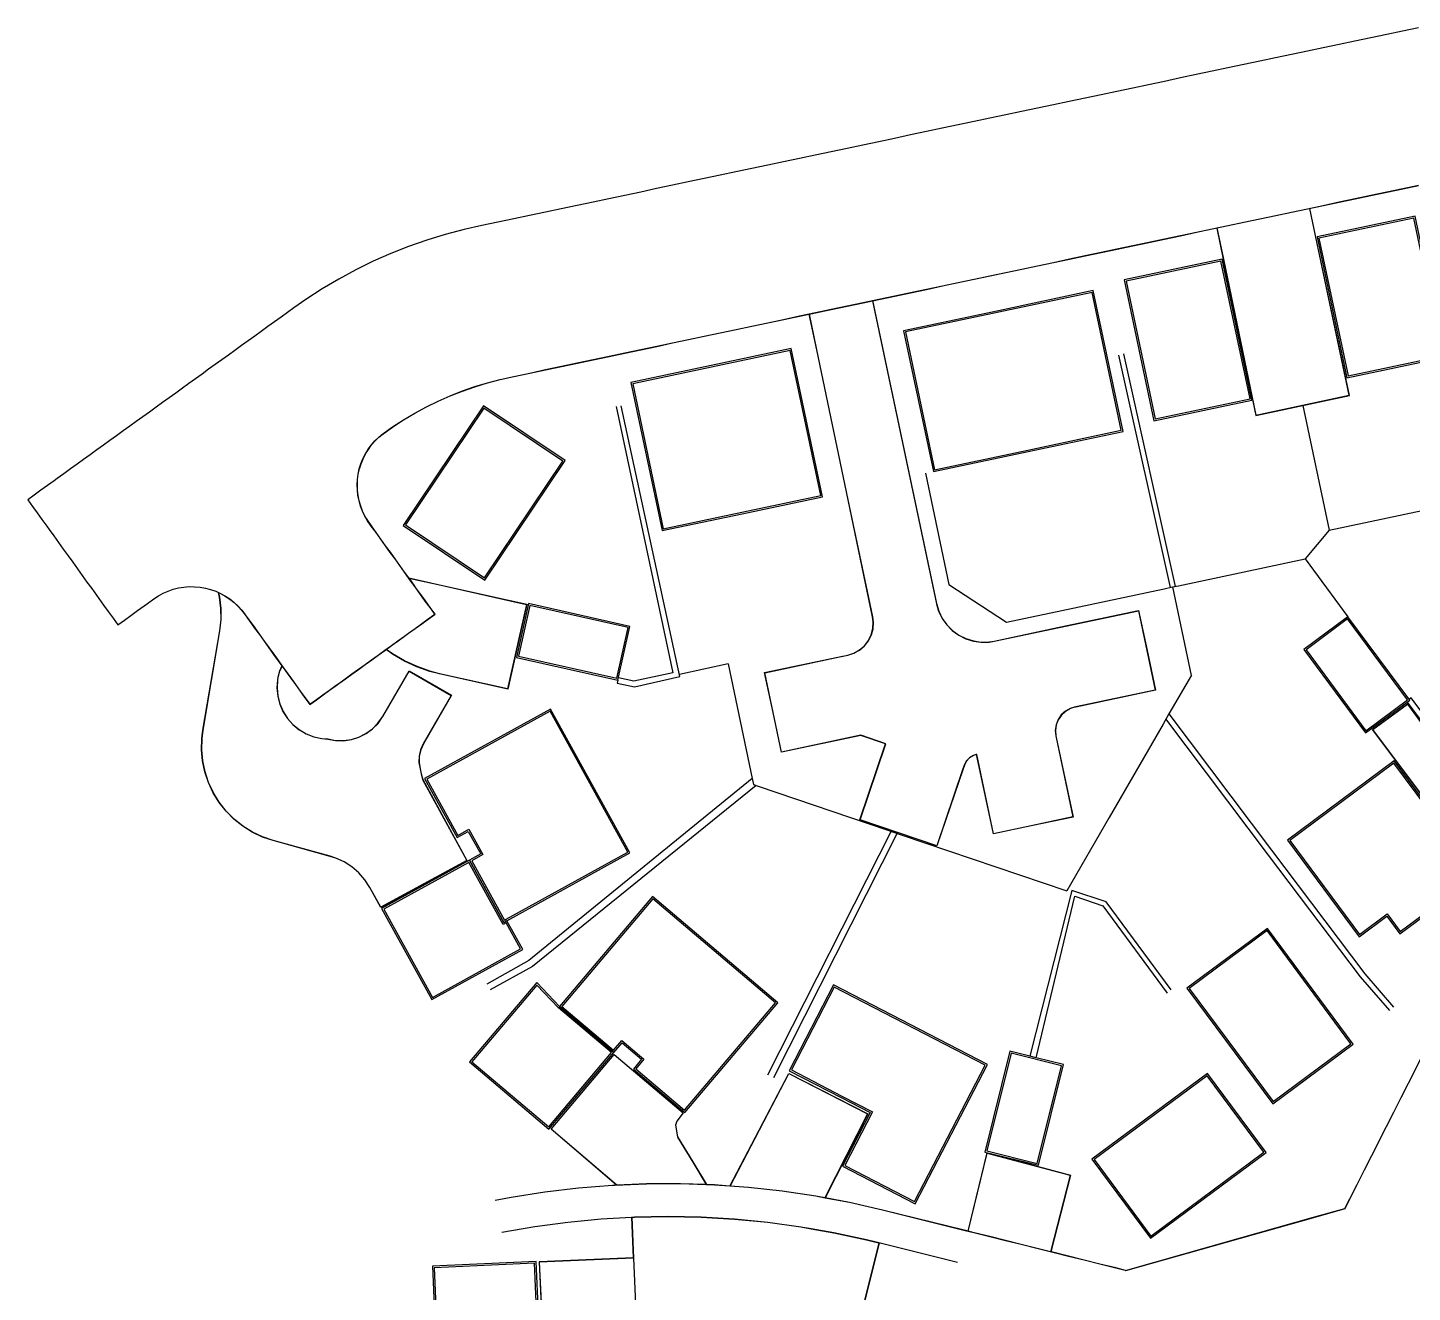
# Model space of a CAD drawing. Header units: metres. Extents: x 359124 to 359455, y 394422 to 394891.
# Drawn here: x 359124 to 359209.3, y 394605.2 to 394683.2 of the extents above; entities that cross this region are included whole.
import ezdxf

# ---------------------------------------------------------------- set-up
doc = ezdxf.new("R2010")
doc.units = ezdxf.units.M
for name, color, linetype in [('3D_LINES', 130, 'Continuous'), ('GARAGES FFL', 30, 'Continuous'), ('PLOTS EXTERNAL LEVEL', 3, 'Continuous'), ('PLOTS FFL', 1, 'Continuous')]:
    doc.layers.add(name, color=color, linetype=linetype)

msp = doc.modelspace()

# ---------------------------------------------------------------- linework, layer by layer
at = {"layer": '3D_LINES', "ltscale": 0.1}
for points in [[(359209.712, 394683.188, 20.449), (359208.733, 394682.981, 20.436), (359207.755, 394682.775, 20.424), (359206.776, 394682.568, 20.411), (359205.798, 394682.361, 20.399), (359204.82, 394682.155, 20.386), (359203.841, 394681.948, 20.374), (359202.863, 394681.741, 20.361), (359201.884, 394681.535, 20.349), (359200.906, 394681.328, 20.336), (359199.928, 394681.121, 20.324), (359198.949, 394680.915, 20.311), (359197.971, 394680.708, 20.299), (359196.992, 394680.501, 20.286), (359196.014, 394680.295, 20.274), (359195.036, 394680.088, 20.261), (359194.057, 394679.881, 20.249), (359193.079, 394679.675, 20.236), (359192.1, 394679.468, 20.224), (359191.122, 394679.261, 20.211), (359190.144, 394679.055, 20.199), (359189.165, 394678.848, 20.186), (359188.187, 394678.641, 20.174), (359187.208, 394678.435, 20.161), (359186.23, 394678.228, 20.149), (359185.251, 394678.021, 20.136), (359184.273, 394677.815, 20.124), (359183.295, 394677.608, 20.111), (359182.316, 394677.401, 20.099), (359181.338, 394677.195, 20.086), (359180.359, 394676.988, 20.074), (359179.381, 394676.781, 20.061), (359178.403, 394676.575, 20.049), (359177.424, 394676.368, 20.036), (359176.446, 394676.161, 20.024), (359175.467, 394675.955, 20.011), (359174.489, 394675.748, 19.999), (359173.511, 394675.541, 19.986), (359172.532, 394675.335, 19.974), (359171.554, 394675.128, 19.961), (359170.575, 394674.921, 19.949), (359169.597, 394674.715, 19.936), (359168.618, 394674.508, 19.924), (359167.64, 394674.301, 19.911), (359166.662, 394674.094, 19.899), (359165.683, 394673.888, 19.886), (359164.705, 394673.681, 19.874), (359163.726, 394673.474, 19.861), (359162.748, 394673.268, 19.849), (359161.77, 394673.061, 19.836), (359160.791, 394672.854, 19.824), (359159.813, 394672.648, 19.811), (359158.834, 394672.441, 19.799), (359157.856, 394672.234, 19.786), (359156.878, 394672.028, 19.774), (359155.899, 394671.821, 19.761), (359154.921, 394671.614, 19.749), (359153.942, 394671.408, 19.736), (359152.964, 394671.201, 19.724), (359151.986, 394670.994, 19.71), (359150.879, 394670.749, 19.695), (359149.728, 394670.447, 19.678), (359148.59, 394670.1, 19.659), (359147.467, 394669.707, 19.638), (359146.36, 394669.27, 19.615), (359145.272, 394668.789, 19.591), (359144.204, 394668.265, 19.564), (359143.157, 394667.698, 19.536), (359142.134, 394667.09, 19.505), (359141.136, 394666.442, 19.473), (359140.396, 394665.923, 19.447), (359140.006, 394665.642, 19.43), (359139.601, 394665.35, 19.412), (359139.195, 394665.057, 19.394), (359138.79, 394664.765, 19.375), (359138.384, 394664.472, 19.356), (359137.978, 394664.18, 19.336), (359137.573, 394663.888, 19.316), (359137.167, 394663.595, 19.295), (359136.762, 394663.303, 19.274), (359136.356, 394663.011, 19.252), (359135.95, 394662.718, 19.23), (359135.545, 394662.426, 19.207), (359135.139, 394662.133, 19.184), (359134.733, 394661.841, 19.16), (359134.328, 394661.549, 19.136), (359133.922, 394661.256, 19.112), (359133.517, 394660.964, 19.087), (359133.111, 394660.672, 19.062), (359132.705, 394660.379, 19.037), (359132.3, 394660.087, 19.012), (359131.894, 394659.794, 18.987), (359131.489, 394659.502, 18.962), (359131.083, 394659.21, 18.937), (359130.677, 394658.917, 18.912), (359130.272, 394658.625, 18.887), (359129.866, 394658.333, 18.862), (359129.461, 394658.04, 18.837), (359129.055, 394657.748, 18.812), (359128.649, 394657.455, 18.787), (359128.244, 394657.163, 18.762), (359127.838, 394656.871, 18.737), (359127.433, 394656.578, 18.712), (359127.027, 394656.286, 18.687), (359126.621, 394655.994, 18.662), (359126.216, 394655.701, 18.637), (359125.81, 394655.409, 18.612), (359125.609, 394655.264, 18.599), (359125.202, 394654.97, 18.581), (359124.796, 394654.678, 18.562), (359124.391, 394654.385, 18.543), (359123.985, 394654.093, 18.524), (359124.278, 394653.686, 18.543), (359124.571, 394653.28, 18.562), (359124.863, 394652.875, 18.581), (359125.156, 394652.469, 18.599), (359125.301, 394652.268, 18.606), (359125.593, 394651.862, 18.618), (359125.885, 394651.457, 18.631), (359126.178, 394651.051, 18.643), (359126.47, 394650.645, 18.656), (359126.763, 394650.24, 18.668), (359127.055, 394649.834, 18.656), (359127.347, 394649.429, 18.643), (359127.64, 394649.023, 18.631), (359127.932, 394648.617, 18.618), (359128.224, 394648.212, 18.606), (359128.369, 394648.011, 18.599), (359128.662, 394647.605, 18.581), (359128.954, 394647.199, 18.562), (359129.247, 394646.794, 18.543), (359129.54, 394646.387, 18.524), (359129.946, 394646.679, 18.543), (359130.351, 394646.971, 18.562), (359130.757, 394647.264, 18.581), (359131.164, 394647.557, 18.599), (359131.365, 394647.702, 18.612), (359131.767, 394647.992, 18.637), (359132.046, 394648.174, 18.661), (359132.338, 394648.333, 18.684), (359132.644, 394648.467, 18.706), (359132.959, 394648.575, 18.727), (359133.282, 394648.657, 18.745), (359133.611, 394648.711, 18.762), (359133.943, 394648.738, 18.777), (359134.276, 394648.737, 18.79), (359134.608, 394648.708, 18.801), (359134.937, 394648.652, 18.809), (359135.259, 394648.569, 18.816), (359135.574, 394648.459, 18.82), (359135.878, 394648.323, 18.821), (359136.17, 394648.162, 18.821), (359136.448, 394647.978, 18.818), (359136.709, 394647.771, 18.813), (359136.952, 394647.543, 18.805), (359137.175, 394647.296, 18.796), (359137.395, 394647.007, 18.784), (359137.688, 394646.601, 18.771), (359137.98, 394646.196, 18.759), (359138.272, 394645.79, 18.746), (359138.565, 394645.384, 18.734), (359138.857, 394644.979, 18.721), (359139.15, 394644.573, 18.709), (359139.442, 394644.168, 18.696), (359139.734, 394643.762, 18.684), (359140.027, 394643.356, 18.671), (359140.203, 394643.112, 18.664), (359140.496, 394642.706, 18.645), (359140.788, 394642.3, 18.626), (359141.08, 394641.895, 18.608), (359141.374, 394641.488, 18.589), (359141.779, 394641.78, 18.608), (359142.185, 394642.072, 18.626), (359142.591, 394642.365, 18.645), (359142.998, 394642.658, 18.664), (359143.155, 394642.772, 18.674), (359143.561, 394643.064, 18.699), (359143.967, 394643.357, 18.724), (359144.372, 394643.649, 18.749), (359144.778, 394643.941, 18.774), (359145.184, 394644.234, 18.799), (359145.589, 394644.526, 18.824), (359145.995, 394644.818, 18.848), (359146.4, 394645.111, 18.873), (359146.806, 394645.403, 18.897), (359147.212, 394645.696, 18.92), (359147.456, 394645.872, 18.934), (359147.862, 394646.164, 18.939), (359148.267, 394646.457, 18.944), (359148.673, 394646.749, 18.95), (359149.08, 394647.042, 18.955), (359148.788, 394647.448, 18.95), (359148.495, 394647.854, 18.945), (359148.203, 394648.259, 18.939), (359147.909, 394648.666, 18.934), (359147.796, 394648.824, 18.939), (359147.503, 394649.23, 18.951), (359147.211, 394649.636, 18.964), (359146.918, 394650.041, 18.976), (359146.626, 394650.447, 18.989), (359146.334, 394650.852, 19.001), (359146.041, 394651.258, 19.014), (359145.749, 394651.664, 19.026), (359145.457, 394652.069, 19.039), (359145.164, 394652.475, 19.051), (359144.935, 394652.802, 19.064), (359144.766, 394653.089, 19.079), (359144.621, 394653.389, 19.095), (359144.502, 394653.7, 19.113), (359144.409, 394654.02, 19.132), (359144.343, 394654.347, 19.153), (359144.305, 394654.678, 19.175), (359144.294, 394655.011, 19.197), (359144.311, 394655.344, 19.221), (359144.355, 394655.674, 19.244), (359144.427, 394655.999, 19.268), (359144.526, 394656.317, 19.292), (359144.651, 394656.626, 19.316), (359144.801, 394656.924, 19.339), (359144.975, 394657.208, 19.362), (359145.173, 394657.476, 19.384), (359145.392, 394657.727, 19.405), (359145.631, 394657.959, 19.425), (359145.889, 394658.171, 19.443), (359145.951, 394658.216, 19.447), (359146.471, 394658.581, 19.473), (359147.15, 394659.022, 19.505), (359147.846, 394659.436, 19.536), (359148.559, 394659.822, 19.564), (359149.286, 394660.179, 19.591), (359150.027, 394660.506, 19.615), (359150.78, 394660.804, 19.638), (359151.544, 394661.071, 19.659), (359152.319, 394661.307, 19.678), (359153.103, 394661.513, 19.695), (359153.949, 394661.699, 19.71), (359154.927, 394661.906, 19.724), (359155.906, 394662.113, 19.736), (359156.884, 394662.319, 19.749), (359157.863, 394662.526, 19.761), (359158.841, 394662.733, 19.774), (359159.819, 394662.94, 19.786), (359160.798, 394663.146, 19.799), (359161.776, 394663.353, 19.811), (359162.755, 394663.56, 19.824), (359163.733, 394663.766, 19.836), (359164.711, 394663.973, 19.849), (359165.69, 394664.18, 19.861), (359166.668, 394664.386, 19.874), (359167.647, 394664.593, 19.886), (359168.625, 394664.8, 19.899), (359169.603, 394665.006, 19.911), (359170.582, 394665.213, 19.924), (359171.56, 394665.42, 19.936), (359172.539, 394665.626, 19.949), (359173.517, 394665.833, 19.961), (359174.496, 394666.04, 19.974), (359175.474, 394666.246, 19.986), (359176.452, 394666.453, 19.999), (359177.431, 394666.66, 20.011), (359178.409, 394666.866, 20.024), (359179.388, 394667.073, 20.036), (359180.366, 394667.28, 20.049), (359181.344, 394667.486, 20.061), (359182.323, 394667.693, 20.074), (359183.301, 394667.9, 20.086), (359184.28, 394668.106, 20.099), (359185.258, 394668.313, 20.111), (359186.236, 394668.52, 20.124), (359187.215, 394668.726, 20.136), (359188.193, 394668.933, 20.149), (359189.172, 394669.14, 20.161), (359190.15, 394669.346, 20.174), (359191.129, 394669.553, 20.186), (359192.107, 394669.76, 20.199), (359193.085, 394669.966, 20.211), (359194.064, 394670.173, 20.224), (359195.042, 394670.38, 20.236), (359196.021, 394670.586, 20.249), (359196.999, 394670.793, 20.261), (359197.977, 394671, 20.274), (359198.956, 394671.206, 20.286), (359199.934, 394671.413, 20.299), (359200.913, 394671.62, 20.311), (359201.891, 394671.827, 20.324), (359202.869, 394672.033, 20.336), (359203.848, 394672.24, 20.349), (359204.826, 394672.447, 20.361), (359205.805, 394672.653, 20.374), (359206.783, 394672.86, 20.386), (359207.761, 394673.067, 20.399), (359208.74, 394673.273, 20.411), (359209.718, 394673.48, 20.424)], [(359176.07, 394666.362, 19.994), (359176.454, 394666.443, 19.999), (359177.433, 394666.65, 20.011), (359178.411, 394666.857, 20.024), (359179.39, 394667.063, 20.036), (359180.368, 394667.27, 20.049), (359181.346, 394667.477, 20.061), (359182.325, 394667.683, 20.074), (359183.303, 394667.89, 20.086), (359184.282, 394668.097, 20.099), (359185.26, 394668.303, 20.111), (359186.239, 394668.51, 20.124), (359187.217, 394668.717, 20.136), (359188.195, 394668.923, 20.149), (359189.174, 394669.13, 20.161), (359190.152, 394669.337, 20.174), (359191.131, 394669.543, 20.186), (359192.109, 394669.75, 20.199), (359193.087, 394669.957, 20.211), (359194.066, 394670.163, 20.224), (359195.044, 394670.37, 20.236), (359196.023, 394670.577, 20.249), (359197.001, 394670.783, 20.261), (359197.979, 394670.99, 20.274), (359198.958, 394671.197, 20.286), (359199.936, 394671.403, 20.299), (359200.915, 394671.61, 20.311), (359201.893, 394671.817, 20.324), (359202.871, 394672.023, 20.336), (359203.85, 394672.23, 20.349), (359204.828, 394672.437, 20.361), (359205.807, 394672.643, 20.374), (359206.785, 394672.85, 20.386), (359207.764, 394673.057, 20.399), (359208.742, 394673.263, 20.411), (359209.72, 394673.47, 20.424)], [(359172.173, 394665.539, 19.944), (359172.541, 394665.617, 19.949), (359173.519, 394665.823, 19.961), (359174.498, 394666.03, 19.974), (359175.476, 394666.237, 19.986), (359176.061, 394666.36, 19.994)], [(359145.957, 394658.208, 19.447), (359146.477, 394658.573, 19.473), (359147.155, 394659.014, 19.505), (359147.851, 394659.427, 19.536), (359148.563, 394659.813, 19.564), (359149.29, 394660.17, 19.591), (359150.03, 394660.497, 19.615), (359150.783, 394660.794, 19.638), (359151.548, 394661.061, 19.659), (359152.322, 394661.298, 19.678), (359153.105, 394661.503, 19.695), (359153.951, 394661.69, 19.71), (359154.929, 394661.896, 19.724), (359155.908, 394662.103, 19.736), (359156.886, 394662.31, 19.749), (359157.865, 394662.516, 19.761), (359158.843, 394662.723, 19.774), (359159.821, 394662.93, 19.786), (359160.8, 394663.136, 19.799), (359161.778, 394663.343, 19.811), (359162.757, 394663.55, 19.824), (359163.735, 394663.756, 19.836), (359164.714, 394663.963, 19.849), (359165.692, 394664.17, 19.861), (359166.67, 394664.376, 19.874), (359167.649, 394664.583, 19.886), (359168.627, 394664.79, 19.899), (359169.606, 394664.996, 19.911), (359170.584, 394665.203, 19.924), (359171.562, 394665.41, 19.936), (359172.163, 394665.537, 19.944)], [(359147.479, 394649.281, 18.953), (359147.219, 394649.641, 18.964), (359146.927, 394650.047, 18.976), (359146.634, 394650.453, 18.989), (359146.342, 394650.858, 19.001), (359146.049, 394651.264, 19.014), (359145.757, 394651.669, 19.026), (359145.465, 394652.075, 19.039), (359145.172, 394652.481, 19.051), (359144.943, 394652.807, 19.064), (359144.775, 394653.093, 19.079), (359144.63, 394653.393, 19.095), (359144.511, 394653.703, 19.113), (359144.419, 394654.022, 19.132), (359144.353, 394654.348, 19.153), (359144.315, 394654.678, 19.175), (359144.304, 394655.011, 19.197), (359144.321, 394655.343, 19.221), (359144.365, 394655.672, 19.244), (359144.437, 394655.997, 19.268), (359144.535, 394656.314, 19.292), (359144.66, 394656.622, 19.316), (359144.81, 394656.919, 19.339), (359144.984, 394657.202, 19.362), (359145.181, 394657.47, 19.384), (359145.399, 394657.72, 19.405), (359145.638, 394657.952, 19.425), (359145.895, 394658.163, 19.443), (359145.957, 394658.208, 19.447)], [(359147.917, 394648.672, 18.934), (359147.804, 394648.83, 18.939), (359147.511, 394649.236, 18.951), (359147.486, 394649.271, 18.952)], [(359135.75, 394648.369, 18.821), (359135.874, 394648.314, 18.821), (359136.165, 394648.154, 18.821), (359136.442, 394647.97, 18.818), (359136.702, 394647.764, 18.813), (359136.945, 394647.536, 18.805), (359137.168, 394647.29, 18.796), (359137.387, 394647.001, 18.784), (359137.68, 394646.595, 18.771), (359137.972, 394646.19, 18.759), (359138.264, 394645.784, 18.746), (359138.557, 394645.379, 18.734), (359138.849, 394644.973, 18.721), (359139.142, 394644.567, 18.709), (359139.434, 394644.162, 18.696), (359139.656, 394643.853, 18.687)], [(359149.094, 394647.04, 18.955), (359148.796, 394647.454, 18.95), (359148.503, 394647.859, 18.945), (359148.211, 394648.265, 18.939), (359147.917, 394648.672, 18.934)], [(359147.462, 394645.864, 18.934), (359147.867, 394646.156, 18.939), (359148.273, 394646.448, 18.944), (359148.679, 394646.741, 18.95), (359149.094, 394647.04, 18.955)], [(359146.082, 394644.869, 18.853), (359146.406, 394645.103, 18.873), (359146.812, 394645.395, 18.897), (359147.217, 394645.687, 18.92), (359147.462, 394645.864, 18.934)], [(359143.004, 394642.65, 18.664), (359143.161, 394642.764, 18.674), (359143.567, 394643.056, 18.699), (359143.973, 394643.348, 18.724), (359144.378, 394643.641, 18.749), (359144.784, 394643.933, 18.774), (359145.189, 394644.226, 18.799), (359145.595, 394644.518, 18.824), (359146.001, 394644.81, 18.848), (359146.072, 394644.862, 18.853)], [(359139.663, 394643.844, 18.687), (359139.726, 394643.756, 18.684), (359140.019, 394643.351, 18.671), (359140.195, 394643.106, 18.664)], [(359140.195, 394643.106, 18.664), (359140.487, 394642.7, 18.645), (359140.78, 394642.295, 18.626), (359141.072, 394641.889, 18.608), (359141.366, 394641.482, 18.589)], [(359141.38, 394641.479, 18.589), (359141.785, 394641.772, 18.608), (359142.191, 394642.064, 18.626), (359142.597, 394642.357, 18.645), (359143.004, 394642.65, 18.664)], [(359205.685, 394611.414, 21.768), (359205.931, 394611.899, 21.769), (359206.383, 394612.791, 21.771), (359206.836, 394613.683, 21.772), (359207.288, 394614.575, 21.773), (359207.74, 394615.467, 21.772), (359208.192, 394616.359, 21.771), (359208.644, 394617.251, 21.769), (359209.096, 394618.143, 21.766), (359209.548, 394619.035, 21.762), (359210, 394619.927, 21.757), (359210.452, 394620.819, 21.752), (359210.904, 394621.711, 21.746), (359211.356, 394622.603, 21.739), (359211.808, 394623.495, 21.731), (359212.261, 394624.387, 21.722), (359212.713, 394625.279, 21.712), (359213.165, 394626.171, 21.702), (359213.617, 394627.063, 21.69), (359214.069, 394627.955, 21.678), (359214.521, 394628.847, 21.666), (359214.625, 394629.052, 21.663)], [(359191.67, 394606.594, 21.437), (359198.751, 394608.592, 21.64), (359203.253, 394609.862, 21.76), (359205.185, 394610.404, 21.764), (359205.488, 394611.003, 21.766), (359205.694, 394611.409, 21.768), (359205.94, 394611.895, 21.769), (359206.392, 394612.787, 21.771), (359206.844, 394613.679, 21.772), (359207.297, 394614.571, 21.773), (359207.749, 394615.463, 21.772), (359208.201, 394616.355, 21.771), (359208.653, 394617.247, 21.769), (359209.105, 394618.139, 21.766), (359209.557, 394619.031, 21.762)], [(359191.638, 394606.592, 21.436), (359191.049, 394606.738, 21.421), (359190.078, 394606.98, 21.396), (359189.108, 394607.221, 21.371), (359188.137, 394607.462, 21.346), (359187.167, 394607.703, 21.321), (359186.197, 394607.944, 21.296), (359185.226, 394608.186, 21.271), (359184.256, 394608.427, 21.246), (359183.285, 394608.668, 21.221), (359182.315, 394608.909, 21.196), (359181.781, 394609.042, 21.182), (359176.676, 394610.311, 20.967), (359174.631, 394610.778, 20.882), (359173.138, 394611.059, 20.82), (359172.57, 394611.166, 20.791), (359170.495, 394611.476, 20.685), (359168.41, 394611.707, 20.578), (359167.257, 394611.79, 20.52), (359166.318, 394611.858, 20.517), (359165.807, 394611.875, 20.515), (359164.222, 394611.929, 20.375), (359162.124, 394611.92, 20.191), (359160.183, 394611.837, 20.02), (359160.029, 394611.831, 19.996), (359157.938, 394611.662, 19.672), (359155.855, 394611.413, 19.348), (359153.783, 394611.086, 19.024), (359152.805, 394610.903, 18.87)], [(359205.18, 394610.416, 21.764), (359205.479, 394611.007, 21.766), (359205.685, 394611.414, 21.768)], [(359181.948, 394609.011, 21.186), (359181.783, 394609.052, 21.182)], [(359187.04, 394607.745, 21.317), (359186.199, 394607.954, 21.296), (359185.228, 394608.195, 21.271), (359184.258, 394608.436, 21.246), (359183.288, 394608.678, 21.221), (359182.317, 394608.919, 21.196), (359181.957, 394609.008, 21.186)], [(359174.844, 394601.698, 20.94), (359176.489, 394608.297, 20.928)], [(359191.649, 394606.6, 21.436), (359191.051, 394606.748, 21.421), (359190.081, 394606.989, 21.396), (359189.11, 394607.23, 21.371), (359188.14, 394607.472, 21.346), (359187.169, 394607.713, 21.321), (359187.05, 394607.742, 21.317)]]:
    msp.add_polyline3d(points, dxfattribs=at)
at = {"layer": '3D_LINES'}
for points in [[(359197.278, 394670.842, 20.265), (359197.676, 394668.929, 20.15), (359199.681, 394659.292, 20.15), (359205.453, 394660.526, 20.25), (359203.393, 394670.278, 20.25), (359203.017, 394672.054, 20.338)], [(359197.288, 394670.844, 20.265), (359197.686, 394668.931, 20.15), (359199.689, 394659.304, 20.15), (359205.442, 394660.533, 20.25), (359203.383, 394670.276, 20.25), (359203.008, 394672.052, 20.338)], [(359176.068, 394666.372, 19.994), (359180.006, 394647.692, 20.15), (359180.146, 394647.224, 20.171), (359180.359, 394646.785, 20.192), (359180.641, 394646.387, 20.212), (359180.984, 394646.041, 20.233), (359181.379, 394645.754, 20.254), (359181.815, 394645.536, 20.275), (359182.281, 394645.391, 20.296), (359182.765, 394645.324, 20.316), (359183.252, 394645.337, 20.337), (359183.55, 394645.384, 20.35), (359187.562, 394646.232, 20.41), (359192.464, 394647.267, 20.41), (359192.983, 394644.811, 20.475), (359193.501, 394642.355, 20.54), (359188.599, 394641.32, 20.29), (359188.519, 394641.303, 20.29), (359188.256, 394641.222, 20.29), (359187.956, 394641.054, 20.29), (359187.702, 394640.823, 20.29), (359187.508, 394640.54, 20.29), (359187.384, 394640.219, 20.29), (359187.337, 394639.879, 20.29), (359187.368, 394639.536, 20.29), (359187.389, 394639.439, 20.29), (359188.424, 394634.537, 20.54), (359185.838, 394633.991, 20.498), (359183.513, 394633.499, 20.46), (359182.479, 394638.391, 20.209), (359182.457, 394638.387, 20.203), (359182.281, 394638.332, 20.204), (359182.041, 394638.189, 20.205), (359181.85, 394637.985, 20.207), (359181.723, 394637.736, 20.208), (359181.624, 394637.443, 20.21), (359180.032, 394632.756, 20.33), (359177.655, 394633.563, 20.33), (359175.279, 394634.371, 20.33), (359176.867, 394639.048, 20.13), (359175.343, 394639.566, 20.09), (359170.444, 394638.531, 19.96), (359169.926, 394640.986, 20.02), (359169.407, 394643.442, 20.08), (359174.309, 394644.478, 20.08)], [(359176.061, 394666.36, 19.994), (359179.996, 394647.689, 20.15), (359180.136, 394647.22, 20.171), (359180.351, 394646.78, 20.192), (359180.634, 394646.381, 20.212), (359180.978, 394646.033, 20.233), (359181.374, 394645.746, 20.254), (359181.812, 394645.526, 20.275), (359182.279, 394645.381, 20.296), (359182.764, 394645.314, 20.316), (359183.253, 394645.327, 20.337), (359183.552, 394645.374, 20.35), (359187.564, 394646.222, 20.41), (359192.456, 394647.255, 20.41), (359192.973, 394644.809, 20.475), (359193.489, 394642.363, 20.54), (359188.597, 394641.33, 20.29), (359188.516, 394641.313, 20.29), (359188.252, 394641.231, 20.29), (359187.95, 394641.063, 20.29), (359187.695, 394640.83, 20.29), (359187.499, 394640.544, 20.29), (359187.374, 394640.222, 20.29), (359187.326, 394639.879, 20.29), (359187.358, 394639.535, 20.29), (359187.379, 394639.437, 20.29), (359188.413, 394634.545, 20.54), (359185.836, 394634, 20.498), (359185.836, 394634, 20.498), (359183.521, 394633.511, 20.46), (359182.487, 394638.403, 20.21), (359182.454, 394638.396, 20.203), (359182.277, 394638.341, 20.204), (359182.034, 394638.197, 20.205), (359181.842, 394637.991, 20.207), (359181.714, 394637.74, 20.208), (359181.614, 394637.446, 20.21), (359180.025, 394632.769, 20.33), (359177.658, 394633.573, 20.33), (359175.291, 394634.377, 20.33), (359176.88, 394639.054, 20.13), (359175.344, 394639.576, 20.09), (359170.452, 394638.543, 19.96), (359169.935, 394640.989, 20.02), (359169.419, 394643.435, 20.08), (359174.311, 394644.468, 20.08)], [(359174.14, 394644.442, 20.08), (359174.532, 394644.525, 20.085), (359174.911, 394644.646, 20.09), (359175.258, 394644.839, 20.095), (359175.56, 394645.098, 20.1), (359175.805, 394645.411, 20.069), (359175.982, 394645.767, 20.038), (359176.085, 394646.151, 20.007), (359176.11, 394646.548, 19.976), (359176.068, 394646.884, 19.95), (359174.559, 394654.092, 19.75), (359172.623, 394663.341, 19.8), (359172.163, 394665.537, 19.944)], [(359174.142, 394644.432, 20.08), (359174.534, 394644.515, 20.085), (359174.915, 394644.636, 20.09), (359175.264, 394644.831, 20.095), (359175.568, 394645.091, 20.1), (359175.813, 394645.406, 20.069), (359175.991, 394645.763, 20.038), (359176.095, 394646.149, 20.007), (359176.12, 394646.548, 19.976), (359176.078, 394646.885, 19.95), (359174.569, 394654.094, 19.75), (359172.633, 394663.343, 19.8), (359172.173, 394665.539, 19.944)], [(359202.582, 394659.912, 20.2), (359204.21, 394652.222, 20.65), (359202.727, 394650.447, 20.77)], [(359179.321, 394655.723, 20), (359180.768, 394648.875, 20.3), (359184.323, 394646.559, 20.51), (359187.723, 394647.278, 20.51)], [(359204.21, 394652.222, 20.65), (359214.987, 394654.491, 20.984)], [(359187.723, 394647.278, 20.51), (359194.036, 394648.611, 20.51), (359194.548, 394648.719, 20.51), (359194.918, 394648.797, 20.51), (359202.727, 394650.447, 20.77)], [(359202.727, 394650.447, 20.77), (359205.367, 394646.887, 21.1)], [(359147.479, 394649.281, 18.953), (359149.279, 394648.879, 19.063), (359153.73, 394647.879, 19.338), (359154.752, 394647.65, 19.4), (359153.577, 394642.42, 19.4), (359149.376, 394643.364, 19.104), (359148.78, 394643.519, 19.062), (359147.979, 394643.8, 19.003), (359147.207, 394644.155, 18.945), (359146.472, 394644.58, 18.887), (359146.072, 394644.862, 18.853)], [(359147.486, 394649.271, 18.952), (359149.277, 394648.87, 19.063), (359153.727, 394647.87, 19.338), (359154.74, 394647.642, 19.4), (359153.57, 394642.432, 19.4), (359149.379, 394643.374, 19.104), (359148.783, 394643.529, 19.062), (359147.982, 394643.809, 19.003), (359147.212, 394644.163, 18.945), (359146.478, 394644.589, 18.887), (359146.082, 394644.869, 18.853)], [(359139.663, 394643.844, 18.687), (359139.507, 394643.534, 18.707), (359139.408, 394643.144, 18.73), (359139.391, 394642.999, 18.739), (359139.358, 394642.496, 18.768), (359139.404, 394641.995, 18.797), (359139.529, 394641.507, 18.826), (359139.73, 394641.045, 18.855), (359140.001, 394640.621, 18.884), (359140.335, 394640.244, 18.913), (359140.724, 394639.925, 18.942), (359141.159, 394639.672, 18.971), (359141.628, 394639.49, 19), (359142.121, 394639.384, 19.022), (359142.484, 394639.357, 19.038), (359142.964, 394639.266, 19.059), (359143.452, 394639.254, 19.08), (359143.935, 394639.322, 19.102), (359144.401, 394639.468, 19.123), (359144.837, 394639.687, 19.144), (359145.231, 394639.974, 19.166), (359145.573, 394640.322, 19.187), (359145.855, 394640.721, 19.208), (359145.868, 394640.744, 19.209), (359147.49, 394643.553, 19.35), (359150.105, 394642.043, 19.5), (359148.376, 394639.047, 19.469), (359148.212, 394638.684, 19.465), (359148.124, 394638.296, 19.461), (359148.115, 394637.899, 19.458), (359148.185, 394637.507, 19.454), (359148.245, 394637.197, 19.45), (359148.336, 394636.85, 19.45), (359151.062, 394631.862, 19.45), (359145.749, 394628.964, 19.45), (359145.069, 394630.197, 19.369), (359144.762, 394630.671, 19.339), (359144.392, 394631.096, 19.308), (359143.965, 394631.465, 19.278), (359143.491, 394631.77, 19.247), (359142.978, 394632.006, 19.217), (359142.634, 394632.118, 19.197), (359139.115, 394633.087, 19), (359138.458, 394633.309, 18.964), (359137.831, 394633.606, 18.929), (359137.243, 394633.973, 18.893), (359136.7, 394634.405, 18.857), (359136.211, 394634.897, 18.821), (359135.782, 394635.442, 18.786), (359135.419, 394636.033, 18.75), (359135.126, 394636.662, 18.794), (359134.907, 394637.32, 18.837), (359134.766, 394638, 18.881), (359134.704, 394638.691, 18.925), (359134.722, 394639.384, 18.968), (359134.786, 394639.885, 19), (359135.825, 394646.018, 18.87), (359135.901, 394646.706, 18.856), (359135.898, 394647.397, 18.841), (359135.814, 394648.083, 18.827), (359135.738, 394648.375, 18.821)], [(359139.656, 394643.853, 18.687), (359139.498, 394643.538, 18.707), (359139.398, 394643.145, 18.73), (359139.381, 394643, 18.739), (359139.348, 394642.496, 18.768), (359139.394, 394641.993, 18.797), (359139.52, 394641.504, 18.826), (359139.721, 394641.04, 18.855), (359139.992, 394640.615, 18.884), (359140.328, 394640.237, 18.913), (359140.718, 394639.917, 18.942), (359141.155, 394639.663, 18.971), (359141.625, 394639.48, 19), (359142.119, 394639.374, 19.022), (359142.482, 394639.347, 19.038), (359142.963, 394639.256, 19.059), (359143.453, 394639.244, 19.08), (359143.937, 394639.312, 19.102), (359144.405, 394639.458, 19.123), (359144.842, 394639.679, 19.144), (359145.238, 394639.967, 19.166), (359145.581, 394640.315, 19.187), (359145.863, 394640.715, 19.208), (359145.877, 394640.739, 19.209), (359147.493, 394643.539, 19.35), (359150.092, 394642.039, 19.5), (359148.367, 394639.051, 19.469), (359148.202, 394638.687, 19.465), (359148.114, 394638.298, 19.461), (359148.105, 394637.898, 19.458), (359148.175, 394637.505, 19.454), (359148.235, 394637.195, 19.45), (359148.327, 394636.846, 19.45), (359151.048, 394631.866, 19.45), (359145.753, 394628.977, 19.45), (359145.077, 394630.203, 19.369), (359144.77, 394630.677, 19.339), (359144.399, 394631.103, 19.308), (359143.971, 394631.473, 19.278), (359143.496, 394631.779, 19.247), (359142.982, 394632.015, 19.217), (359142.637, 394632.127, 19.197), (359139.118, 394633.096, 19), (359138.462, 394633.318, 18.964), (359137.836, 394633.615, 18.929), (359137.248, 394633.981, 18.893), (359136.707, 394634.413, 18.857), (359136.219, 394634.904, 18.821), (359135.79, 394635.448, 18.786), (359135.428, 394636.038, 18.75), (359135.135, 394636.666, 18.794), (359134.917, 394637.323, 18.837), (359134.776, 394638.001, 18.881), (359134.714, 394638.691, 18.925), (359134.732, 394639.383, 18.968), (359134.796, 394639.884, 19), (359135.835, 394646.017, 18.87), (359135.911, 394646.705, 18.856), (359135.908, 394647.398, 18.841), (359135.824, 394648.085, 18.827), (359135.75, 394648.369, 18.821)], [(359194.548, 394648.719, 20.51), (359195.699, 394643.267, 20.74)], [(359167.158, 394643.979, 20), (359168.651, 394636.914, 20), (359168.729, 394636.542, 20), (359169.002, 394636.45, 20), (359176.996, 394633.734, 20.43), (359177.836, 394633.449, 20.43), (359188.032, 394629.985, 21.04)], [(359195.712, 394643.288, 20.74), (359194.531, 394641.243, 20.84), (359194.334, 394640.902, 20.84), (359193.966, 394640.264, 20.84), (359190.649, 394634.518, 20.92), (359188.032, 394629.985, 21.04)], [(359214.625, 394629.052, 21.663), (359212.629, 394631.787, 21.55), (359212.863, 394631.957, 21.55), (359206.876, 394639.942, 21.55), (359209.034, 394641.52, 21.55), (359210.509, 394639.508, 21.5), (359214.836, 394633.609, 21.5), (359216.077, 394631.917, 21.623)], [(359214.63, 394629.062, 21.663), (359212.643, 394631.785, 21.55), (359212.877, 394631.955, 21.55), (359206.89, 394639.94, 21.55), (359209.032, 394641.506, 21.55), (359210.501, 394639.502, 21.5), (359214.828, 394633.603, 21.5), (359216.072, 394631.907, 21.623)], [(359160.289, 394611.852, 20.019), (359156.248, 394615.299, 20.45), (359160.138, 394619.911, 20.45), (359164.397, 394616.309, 20.45), (359164.007, 394615.798, 20.446), (359163.924, 394615.545, 20.444), (359164.044, 394614.823, 20.44), (359164.992, 394613.281, 20.429), (359165.825, 394611.884, 20.419)], [(359160.303, 394611.852, 20.018), (359156.262, 394615.301, 20.45), (359160.139, 394619.897, 20.45), (359164.383, 394616.308, 20.45), (359163.998, 394615.802, 20.446), (359163.914, 394615.546, 20.444), (359164.035, 394614.82, 20.44), (359164.984, 394613.276, 20.429), (359165.813, 394611.885, 20.419)], [(359167.271, 394611.799, 20.517), (359170.903, 394618.738, 21), (359175.765, 394616.247, 21), (359173.136, 394611.07, 20.819)], [(359167.282, 394611.798, 20.517), (359170.907, 394618.724, 21), (359175.751, 394616.242, 21), (359173.125, 394611.072, 20.818)], [(359181.948, 394609.011, 21.186), (359183.118, 394613.838, 21.5), (359188.259, 394612.468, 21.5), (359187.05, 394607.742, 21.317)], [(359181.957, 394609.008, 21.186), (359183.126, 394613.826, 21.5), (359188.246, 394612.461, 21.5), (359187.04, 394607.745, 21.317)], [(359161.204, 394609.886, 19.97), (359161.313, 394607.371, 20.129)], [(359161.214, 394609.876, 19.97), (359161.323, 394607.362, 20.13), (359161.591, 394601.193, 20.4)], [(359174.825, 394601.691, 20.9), (359176.471, 394608.291, 20.927)], [(359161.313, 394607.371, 20.133), (359155.509, 394607.119, 19.9), (359155.803, 394600.869, 19.9), (359161.588, 394601.041, 20.4)], [(359161.323, 394607.362, 20.13), (359155.52, 394607.109, 19.9), (359155.813, 394600.879, 19.9), (359161.597, 394601.049, 20.4)]]:
    msp.add_polyline3d(points, dxfattribs=at)
at = {"layer": '3D_LINES', "linetype": 'Continuous'}
for points in [[(359194.418, 394648.692, 20.51), (359191.253, 394663.011, 20)], [(359194.733, 394648.758, 20.51), (359191.555, 394663.078, 20.15)], [(359160.262, 394659.838, 19.45), (359163.754, 394643.433, 19.45), (359161.341, 394642.911, 19.45), (359160.4, 394643.123, 19.4)], [(359160.351, 394642.979, 19.4), (359160.31, 394642.8, 19.4), (359161.388, 394642.556, 19.4), (359164.191, 394643.21, 19.75), (359160.575, 394659.881, 19.75)], [(359167.158, 394643.979, 20), (359164.165, 394643.33, 19.75)], [(359209.015, 394641.621, 21.55), (359210.616, 394639.479, 21.5), (359215.031, 394633.571, 21.5)], [(359215.3, 394633.776, 21.35), (359209.257, 394641.881, 21.35), (359209.145, 394641.792, 21.348)], [(359207.946, 394622.612, 21.58), (359206.139, 394624.687, 21.58), (359200.474, 394632.198, 21.58), (359194.15, 394640.583, 20.84)], [(359194.334, 394640.902, 20.84), (359200.655, 394632.507, 21.55), (359206.406, 394624.87, 21.55), (359208.179, 394622.827, 21.55)], [(359168.651, 394636.914, 20), (359154.876, 394625.693, 19.45), (359152.285, 394624.247, 19.45)], [(359168.898, 394636.485, 20), (359155.098, 394625.329, 20.45), (359152.484, 394623.891, 20.45)], [(359177.204, 394633.663, 20.43), (359169.591, 394618.635, 20.45)], [(359177.579, 394633.536, 20.43), (359169.964, 394618.472, 21)], [(359194.474, 394623.884, 21.65), (359190.466, 394629.317, 21.28), (359188.339, 394630.022, 21.04), (359185.75, 394619.805, 21.05)], [(359186.153, 394619.705, 21.5), (359188.531, 394629.668, 20.53), (359190.262, 394629.067, 20.71), (359194.23, 394623.684, 20.71)]]:
    msp.add_polyline3d(points, dxfattribs=at)
at = {"layer": '3D_LINES', "linetype": 'Continuous', "lineweight": -3}
for points in [[(359160.289, 394611.852, 20.029), (359160.183, 394611.847, 20.02), (359160.028, 394611.841, 19.996), (359157.937, 394611.672, 19.672), (359155.854, 394611.423, 19.348), (359153.782, 394611.096, 19.024), (359152.803, 394610.913, 18.87)], [(359165.813, 394611.885, 20.515), (359165.807, 394611.885, 20.515), (359164.222, 394611.939, 20.375), (359162.124, 394611.93, 20.191), (359160.303, 394611.852, 20.031)], [(359167.271, 394611.799, 20.521), (359167.258, 394611.8, 20.52), (359166.319, 394611.868, 20.517), (359165.825, 394611.884, 20.515)], [(359173.125, 394611.072, 20.819), (359172.571, 394611.176, 20.791), (359170.496, 394611.486, 20.685), (359168.411, 394611.717, 20.578), (359167.282, 394611.798, 20.521)], [(359181.783, 394609.052, 21.182), (359176.678, 394610.32, 20.967), (359174.633, 394610.788, 20.882), (359173.14, 394611.069, 20.82), (359173.136, 394611.07, 20.82)], [(359153.213, 394608.945, 18.87), (359155.241, 394609.301, 19.07), (359157.281, 394609.579, 19.27), (359159.33, 394609.777, 19.62), (359161.21, 394609.886, 19.97), (359161.386, 394609.896, 19.97), (359163.445, 394609.935, 20.142), (359165.503, 394609.893, 20.314), (359166.166, 394609.854, 20.37), (359167.559, 394609.772, 20.461), (359169.608, 394609.571, 20.594), (359171.648, 394609.29, 20.728), (359172.288, 394609.177, 20.77), (359173.675, 394608.931, 20.821), (359175.687, 394608.493, 20.896), (359176.193, 394608.37, 20.915), (359181.299, 394607.106, 21.132)], [(359161.214, 394609.876, 19.97), (359161.386, 394609.886, 19.97), (359163.445, 394609.925, 20.142), (359165.503, 394609.883, 20.314), (359166.166, 394609.844, 20.37), (359167.558, 394609.762, 20.461), (359169.607, 394609.561, 20.594), (359171.646, 394609.281, 20.728), (359172.286, 394609.167, 20.77), (359173.673, 394608.921, 20.821), (359175.685, 394608.483, 20.896), (359176.191, 394608.36, 20.915), (359176.471, 394608.291, 20.927)], [(359191.649, 394606.6, 21.436), (359198.749, 394608.602, 21.64), (359203.251, 394609.872, 21.76), (359205.18, 394610.416, 21.764)], [(359178.023, 394600.898, 21.02), (359176.881, 394601.182, 20.99), (359174.831, 394601.688, 20.94), (359174.834, 394601.701, 20.94), (359176.479, 394608.299, 20.928)]]:
    msp.add_polyline3d(points, dxfattribs=at)
at = {"layer": 'GARAGES FFL', "linetype": 'Continuous'}
for points, elevation in [([(359160.991, 394646.212), (359154.94, 394647.572), (359154.239, 394644.454), (359160.291, 394643.095)], 19.4), ([(359205.346, 394646.747), (359202.78, 394644.844), (359206.475, 394639.862), (359209.041, 394641.765)], 21.55), ([(359153.48, 394628.017), (359153.292, 394627.913), (359151.178, 394631.746), (359145.935, 394628.855), (359148.93, 394623.423), (359154.361, 394626.419)], 19.45), ([(359159.97, 394620.019), (359156.701, 394622.786), (359155.368, 394624.183), (359151.367, 394619.458), (359156.1, 394615.449)], 20.45), ([(359187.705, 394619.216), (359184.604, 394619.987), (359183.108, 394613.967), (359186.209, 394613.197)], 21.5), ([(359155.232, 394607.035), (359149.036, 394606.766), (359149.304, 394600.563), (359155.501, 394600.832)], 19.9)]:
    msp.add_lwpolyline(points, close=True, dxfattribs=dict(at, elevation=elevation))
at = {"layer": 'PLOTS EXTERNAL LEVEL', "linetype": 'Continuous', "elevation": 19.45}
msp.add_lwpolyline([(359153.519, 394628.153), (359153.331, 394628.049), (359151.217, 394631.882), (359145.799, 394628.894), (359148.891, 394623.288), (359154.497, 394626.379), (359153.519, 394628.153)], close=True, dxfattribs=at)
at = {"layer": 'PLOTS EXTERNAL LEVEL', "linetype": 'Continuous'}
for points in [[(359209.503, 394671.568, 20.25), (359203.459, 394670.292, 20.25), (359205.294, 394661.606, 20.25), (359211.338, 394662.883, 20.25), (359209.503, 394671.568, 20.25)], [(359197.615, 394668.926, 20.15), (359191.571, 394667.65, 20.15), (359193.406, 394658.964, 20.15), (359199.45, 394660.241, 20.15), (359197.615, 394668.926, 20.15)], [(359189.668, 394666.982, 20), (359183.822, 394665.747, 20), (359177.976, 394664.513, 20), (359179.811, 394655.827, 20), (359185.657, 394657.062, 20), (359191.503, 394658.297, 20), (359189.668, 394666.982, 20)], [(359171.055, 394663.409, 19.75), (359166.106, 394662.364, 19.75), (359161.158, 394661.318, 19.75), (359163.086, 394652.192, 19.75), (359168.034, 394653.237, 19.75), (359172.982, 394654.283, 19.75), (359171.055, 394663.409, 19.75)], [(359157.111, 394656.509, 19.3), (359152.073, 394659.887, 19.3), (359147.129, 394652.513, 19.075), (359152.167, 394649.136, 19.3), (359157.111, 394656.509, 19.3)], [(359161.111, 394646.288, 19.4), (359154.864, 394647.691, 19.4), (359154.12, 394644.379, 19.4), (359160.366, 394642.975, 19.4), (359161.111, 394646.288, 19.4)], [(359205.367, 394646.887, 21.1), (359202.64, 394644.865, 21.1), (359206.454, 394639.722, 21.55), (359209.015, 394641.621, 21.55), (359209.181, 394641.745, 21.35), (359205.367, 394646.887, 21.1)], [(359156.22, 394641.193, 19.45), (359148.446, 394636.906, 19.45), (359150.452, 394633.27, 19.45), (359151.141, 394633.65, 19.45), (359151.907, 394632.262, 19.45), (359151.217, 394631.882, 19.45), (359153.331, 394628.049, 19.45), (359153.519, 394628.153, 19.45), (359161.105, 394632.336, 19.45), (359156.22, 394641.193, 19.45)], [(359208.223, 394638, 21.55), (359201.634, 394633.114, 21.55), (359206.051, 394627.158, 21.55), (359207.768, 394628.431, 21.55), (359208.572, 394627.347, 21.55), (359211.727, 394629.686, 21.55), (359210.923, 394630.771, 21.55), (359212.64, 394632.044, 21.55), (359208.223, 394638, 21.55)], [(359162.507, 394629.634, 20.45), (359156.77, 394622.859, 20.45), (359160.111, 394620.031, 20.45), (359160.619, 394620.632, 20.45), (359161.829, 394619.607, 20.45), (359161.32, 394619.006, 20.45), (359164.489, 394616.323, 20.45), (359170.226, 394623.098, 20.45), (359162.507, 394629.634, 20.45)], [(359200.405, 394627.678, 21.65), (359195.443, 394623.998, 21.65), (359200.731, 394616.868, 21.65), (359205.693, 394620.547, 21.65), (359200.405, 394627.678, 21.65)], [(359160.111, 394620.031, 20.45), (359156.77, 394622.859, 20.45), (359155.363, 394624.332, 20.45), (359151.226, 394619.446, 20), (359156.112, 394615.309, 20.45), (359160.111, 394620.031, 20.45)], [(359183.141, 394619.284, 21), (359173.66, 394624.194, 21), (359170.923, 394618.908, 21), (359174.132, 394617.246, 21), (359175.918, 394616.321, 21), (359174.211, 394613.025, 21), (359178.697, 394610.701, 21), (359183.141, 394619.284, 21)], [(359187.826, 394619.289, 21.5), (359186.153, 394619.705, 21.5), (359185.75, 394619.805, 21.05), (359184.531, 394620.108, 21.05), (359182.987, 394613.894, 21.05), (359186.281, 394613.075, 21.5), (359187.826, 394619.289, 21.5)], [(359200.33, 394613.863, 21.5), (359196.717, 394618.734, 21.5), (359189.586, 394613.446, 21.5), (359193.199, 394608.575, 21.5), (359200.33, 394613.863, 21.5)], [(359155.327, 394607.139, 19.9), (359148.931, 394606.862, 18.55), (359149.209, 394600.459, 18.55), (359149.965, 394600.492, 18.55), (359150.258, 394600.504, 19.5), (359155.605, 394600.736, 19.9), (359155.327, 394607.139, 19.9)]]:
    msp.add_polyline3d(points, close=True, dxfattribs=at)
at = {"layer": 'PLOTS FFL', "linetype": 'Continuous'}
for points, elevation in [([(359209.426, 394671.45), (359203.578, 394670.214), (359205.371, 394661.724), (359211.22, 394662.96)], 20.4), ([(359197.538, 394668.808), (359191.689, 394667.573), (359193.483, 394659.082), (359199.331, 394660.318)], 20.3), ([(359189.591, 394666.864), (359183.842, 394665.65), (359178.094, 394664.435), (359179.888, 394655.945), (359185.636, 394657.159), (359191.384, 394658.374)], 20.15), ([(359170.977, 394663.29), (359166.127, 394662.266), (359161.276, 394661.241), (359163.163, 394652.311), (359168.013, 394653.335), (359172.864, 394654.36)], 19.9), ([(359156.972, 394656.482), (359152.1, 394659.748), (359147.268, 394652.541), (359152.139, 394649.275)], 19.45), ([(359156.181, 394641.057), (359148.582, 394636.867), (359150.491, 394633.406), (359151.18, 394633.786), (359152.042, 394632.223), (359151.353, 394631.843), (359153.37, 394628.185), (359153.471, 394628.24), (359160.969, 394632.375)], 19.6), ([(359208.202, 394637.86), (359201.774, 394633.093), (359206.072, 394627.298), (359207.789, 394628.571), (359208.593, 394627.487), (359211.587, 394629.707), (359210.783, 394630.791), (359212.5, 394632.065)], 21.7), ([(359162.518, 394629.493), (359156.911, 394622.871), (359160.099, 394620.171), (359160.608, 394620.772), (359161.97, 394619.619), (359161.461, 394619.018), (359164.477, 394616.464), (359170.085, 394623.086)], 20.6), ([(359200.385, 394627.538), (359195.583, 394623.978), (359200.752, 394617.008), (359205.553, 394620.568)], 21.8), ([(359183.007, 394619.241), (359173.702, 394624.059), (359171.057, 394618.951), (359174.178, 394617.335), (359176.053, 394616.364), (359174.345, 394613.067), (359178.655, 394610.836)], 21.15), ([(359200.19, 394613.883), (359196.696, 394618.594), (359189.726, 394613.426), (359193.22, 394608.715)], 21.65)]:
    msp.add_lwpolyline(points, close=True, dxfattribs=dict(at, elevation=elevation))

doc.saveas('drawing.dxf')
